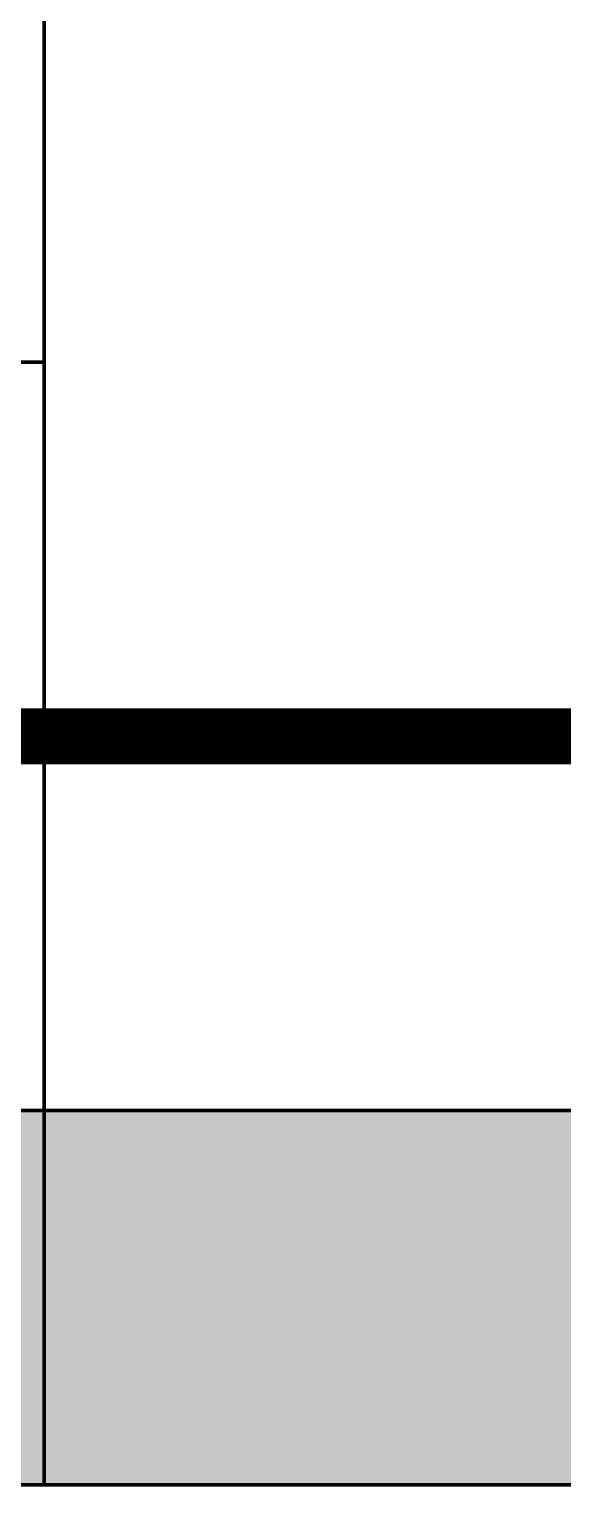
# Model space of a CAD drawing. Header units: millimetres. Extents: x -116965 to 323937, y 291661 to 566926.
# Drawn here: x -47136.1 to -46993.5, y 304837.4 to 305226.3 of the extents above; entities that cross this region are included whole.
import ezdxf

# ---------------------------------------------------------------- set-up
doc = ezdxf.new("R2010")
doc.units = ezdxf.units.MM
doc.layers.get('0').update_dxf_attribs({"lineweight": 18})
doc.layers.add('C00-00-00', color=7, linetype='Continuous')
doc.layers.add('C34-3A-40', color=7, linetype='Continuous', true_color=0x343a40)
doc.layers.add('C62-64-69', color=7, linetype='Continuous', true_color=0x626469)

msp = doc.modelspace()

# ---------------------------------------------------------------- hatches: boundary and pattern name
at = {"layer": 'C34-3A-40'}
h = msp.add_hatch(color=256, dxfattribs=at)
h.dxf.hatch_style = 2
h.paths.add_polyline_path([(-47831.988262, 304937.340052), (-47132.085971, 304937.340052), (-47132.085971, 304837.354008), (-47831.988262, 304837.354008)])
h = msp.add_hatch(color=256, dxfattribs=at)
h.dxf.hatch_style = 2
h.paths.add_polyline_path([(-47132.085971, 304937.340052), (-46732.113887, 304937.340052), (-46732.113887, 304837.354008), (-47132.085971, 304837.354008)])
at = {"layer": 'C62-64-69'}
h = msp.add_hatch(color=256, dxfattribs=at)
h.dxf.hatch_style = 2
h.paths.add_polyline_path([(-47160.082062, 304928.341308), (-47128.086531, 304928.341308), (-47128.086531, 304921.342283), (-47160.082062, 304921.342283)])
h = msp.add_hatch(color=256, dxfattribs=at)
h.dxf.hatch_style = 2
h.paths.add_polyline_path([(-47132.085971, 304928.341308), (-47100.090437, 304928.341308), (-47100.090437, 304921.342283), (-47132.085971, 304921.342283)])
h = msp.add_hatch(color=256, dxfattribs=at)
h.dxf.hatch_style = 2
h.paths.add_polyline_path([(-47100.090437, 304928.341308), (-47068.094906, 304928.341308), (-47068.094906, 304921.342283), (-47100.090437, 304921.342283)])
h = msp.add_hatch(color=256, dxfattribs=at)
h.dxf.hatch_style = 2
h.paths.add_polyline_path([(-47100.090437, 304928.341308), (-47068.094906, 304928.341308), (-47068.094906, 304921.342283), (-47100.090437, 304921.342283)])
h = msp.add_hatch(color=256, dxfattribs=at)
h.dxf.hatch_style = 2
h.paths.add_polyline_path([(-47068.094906, 304928.341308), (-47036.099371, 304928.341308), (-47036.099371, 304921.342283), (-47068.094906, 304921.342283)])
h = msp.add_hatch(color=256, dxfattribs=at)
h.dxf.hatch_style = 2
h.paths.add_polyline_path([(-47068.094906, 304928.341308), (-47036.099371, 304928.341308), (-47036.099371, 304921.342283), (-47068.094906, 304921.342283)])
h = msp.add_hatch(color=256, dxfattribs=at)
h.dxf.hatch_style = 2
h.paths.add_polyline_path([(-47036.099371, 304928.341308), (-47004.103837, 304928.341308), (-47004.103837, 304921.342283), (-47036.099371, 304921.342283)])
h = msp.add_hatch(color=256, dxfattribs=at)
h.dxf.hatch_style = 2
h.paths.add_polyline_path([(-47036.099371, 304928.341308), (-47004.103837, 304928.341308), (-47004.103837, 304921.342283), (-47036.099371, 304921.342283)])
h = msp.add_hatch(color=256, dxfattribs=at)
h.dxf.hatch_style = 2
h.paths.add_polyline_path([(-47014.829105, 304928.341308), (-46982.833571, 304928.341308), (-46982.833571, 304921.342283), (-47014.829105, 304921.342283)])
h = msp.add_hatch(color=256, dxfattribs=at)
h.dxf.hatch_style = 2
h.paths.add_polyline_path([(-47160.082062, 304921.342283), (-47128.086531, 304921.342283), (-47128.086531, 304919.342564), (-47160.082062, 304919.342564)])
h = msp.add_hatch(color=256, dxfattribs=at)
h.dxf.hatch_style = 2
h.paths.add_polyline_path([(-47160.082062, 304919.342564), (-47128.086531, 304919.342564), (-47128.086531, 304912.343539), (-47160.082062, 304912.343539)])
h = msp.add_hatch(color=256, dxfattribs=at)
h.dxf.hatch_style = 2
h.paths.add_polyline_path([(-47132.085971, 304921.342283), (-47100.090437, 304921.342283), (-47100.090437, 304919.342564), (-47132.085971, 304919.342564)])
h = msp.add_hatch(color=256, dxfattribs=at)
h.dxf.hatch_style = 2
h.paths.add_polyline_path([(-47132.085971, 304919.342564), (-47100.090437, 304919.342564), (-47100.090437, 304912.343539), (-47132.085971, 304912.343539)])
h = msp.add_hatch(color=256, dxfattribs=at)
h.dxf.hatch_style = 2
h.paths.add_polyline_path([(-47100.090437, 304921.342283), (-47068.094906, 304921.342283), (-47068.094906, 304919.342564), (-47100.090437, 304919.342564)])
h = msp.add_hatch(color=256, dxfattribs=at)
h.dxf.hatch_style = 2
h.paths.add_polyline_path([(-47100.090437, 304921.342283), (-47068.094906, 304921.342283), (-47068.094906, 304919.342564), (-47100.090437, 304919.342564)])
h = msp.add_hatch(color=256, dxfattribs=at)
h.dxf.hatch_style = 2
h.paths.add_polyline_path([(-47100.090437, 304919.342564), (-47068.094906, 304919.342564), (-47068.094906, 304912.343539), (-47100.090437, 304912.343539)])
h = msp.add_hatch(color=256, dxfattribs=at)
h.dxf.hatch_style = 2
h.paths.add_polyline_path([(-47100.090437, 304919.342564), (-47068.094906, 304919.342564), (-47068.094906, 304912.343539), (-47100.090437, 304912.343539)])
h = msp.add_hatch(color=256, dxfattribs=at)
h.dxf.hatch_style = 2
h.paths.add_polyline_path([(-47068.094906, 304921.342283), (-47036.099371, 304921.342283), (-47036.099371, 304919.342564), (-47068.094906, 304919.342564)])
h = msp.add_hatch(color=256, dxfattribs=at)
h.dxf.hatch_style = 2
h.paths.add_polyline_path([(-47068.094906, 304921.342283), (-47036.099371, 304921.342283), (-47036.099371, 304919.342564), (-47068.094906, 304919.342564)])
h = msp.add_hatch(color=256, dxfattribs=at)
h.dxf.hatch_style = 2
h.paths.add_polyline_path([(-47068.094906, 304919.342564), (-47036.099371, 304919.342564), (-47036.099371, 304912.343539), (-47068.094906, 304912.343539)])
h = msp.add_hatch(color=256, dxfattribs=at)
h.dxf.hatch_style = 2
h.paths.add_polyline_path([(-47068.094906, 304919.342564), (-47036.099371, 304919.342564), (-47036.099371, 304912.343539), (-47068.094906, 304912.343539)])
h = msp.add_hatch(color=256, dxfattribs=at)
h.dxf.hatch_style = 2
h.paths.add_polyline_path([(-47036.099371, 304921.342283), (-47004.103837, 304921.342283), (-47004.103837, 304919.342564), (-47036.099371, 304919.342564)])
h = msp.add_hatch(color=256, dxfattribs=at)
h.dxf.hatch_style = 2
h.paths.add_polyline_path([(-47036.099371, 304921.342283), (-47004.103837, 304921.342283), (-47004.103837, 304919.342564), (-47036.099371, 304919.342564)])
h = msp.add_hatch(color=256, dxfattribs=at)
h.dxf.hatch_style = 2
h.paths.add_polyline_path([(-47036.099371, 304919.342564), (-47004.103837, 304919.342564), (-47004.103837, 304912.343539), (-47036.099371, 304912.343539)])
h = msp.add_hatch(color=256, dxfattribs=at)
h.dxf.hatch_style = 2
h.paths.add_polyline_path([(-47036.099371, 304919.342564), (-47004.103837, 304919.342564), (-47004.103837, 304912.343539), (-47036.099371, 304912.343539)])
h = msp.add_hatch(color=256, dxfattribs=at)
h.dxf.hatch_style = 2
h.paths.add_polyline_path([(-47014.829105, 304921.342283), (-46982.833571, 304921.342283), (-46982.833571, 304919.342564), (-47014.829105, 304919.342564)])
h = msp.add_hatch(color=256, dxfattribs=at)
h.dxf.hatch_style = 2
h.paths.add_polyline_path([(-47014.829105, 304919.342564), (-46982.833571, 304919.342564), (-46982.833571, 304912.343539), (-47014.829105, 304912.343539)])
h = msp.add_hatch(color=256, dxfattribs=at)
h.dxf.hatch_style = 2
h.paths.add_polyline_path([(-47160.082062, 304912.343539), (-47128.086531, 304912.343539), (-47128.086531, 304910.34382), (-47160.082062, 304910.34382)])
h = msp.add_hatch(color=256, dxfattribs=at)
h.dxf.hatch_style = 2
h.paths.add_polyline_path([(-47160.082062, 304910.34382), (-47128.086531, 304910.34382), (-47128.086531, 304903.344795), (-47160.082062, 304903.344795)])
h = msp.add_hatch(color=256, dxfattribs=at)
h.dxf.hatch_style = 2
h.paths.add_polyline_path([(-47132.085971, 304912.343539), (-47100.090437, 304912.343539), (-47100.090437, 304910.34382), (-47132.085971, 304910.34382)])
h = msp.add_hatch(color=256, dxfattribs=at)
h.dxf.hatch_style = 2
h.paths.add_polyline_path([(-47132.085971, 304910.34382), (-47100.090437, 304910.34382), (-47100.090437, 304903.344795), (-47132.085971, 304903.344795)])
h = msp.add_hatch(color=256, dxfattribs=at)
h.dxf.hatch_style = 2
h.paths.add_polyline_path([(-47100.090437, 304912.343539), (-47068.094906, 304912.343539), (-47068.094906, 304910.34382), (-47100.090437, 304910.34382)])
h = msp.add_hatch(color=256, dxfattribs=at)
h.dxf.hatch_style = 2
h.paths.add_polyline_path([(-47100.090437, 304912.343539), (-47068.094906, 304912.343539), (-47068.094906, 304910.34382), (-47100.090437, 304910.34382)])
h = msp.add_hatch(color=256, dxfattribs=at)
h.dxf.hatch_style = 2
h.paths.add_polyline_path([(-47100.090437, 304910.34382), (-47068.094906, 304910.34382), (-47068.094906, 304903.344795), (-47100.090437, 304903.344795)])
h = msp.add_hatch(color=256, dxfattribs=at)
h.dxf.hatch_style = 2
h.paths.add_polyline_path([(-47100.090437, 304910.34382), (-47068.094906, 304910.34382), (-47068.094906, 304903.344795), (-47100.090437, 304903.344795)])
h = msp.add_hatch(color=256, dxfattribs=at)
h.dxf.hatch_style = 2
h.paths.add_polyline_path([(-47068.094906, 304912.343539), (-47036.099371, 304912.343539), (-47036.099371, 304910.34382), (-47068.094906, 304910.34382)])
h = msp.add_hatch(color=256, dxfattribs=at)
h.dxf.hatch_style = 2
h.paths.add_polyline_path([(-47068.094906, 304912.343539), (-47036.099371, 304912.343539), (-47036.099371, 304910.34382), (-47068.094906, 304910.34382)])
h = msp.add_hatch(color=256, dxfattribs=at)
h.dxf.hatch_style = 2
h.paths.add_polyline_path([(-47068.094906, 304910.34382), (-47036.099371, 304910.34382), (-47036.099371, 304903.344795), (-47068.094906, 304903.344795)])
h = msp.add_hatch(color=256, dxfattribs=at)
h.dxf.hatch_style = 2
h.paths.add_polyline_path([(-47068.094906, 304910.34382), (-47036.099371, 304910.34382), (-47036.099371, 304903.344795), (-47068.094906, 304903.344795)])
h = msp.add_hatch(color=256, dxfattribs=at)
h.dxf.hatch_style = 2
h.paths.add_polyline_path([(-47036.099371, 304912.343539), (-47004.103837, 304912.343539), (-47004.103837, 304910.34382), (-47036.099371, 304910.34382)])
h = msp.add_hatch(color=256, dxfattribs=at)
h.dxf.hatch_style = 2
h.paths.add_polyline_path([(-47036.099371, 304912.343539), (-47004.103837, 304912.343539), (-47004.103837, 304910.34382), (-47036.099371, 304910.34382)])
h = msp.add_hatch(color=256, dxfattribs=at)
h.dxf.hatch_style = 2
h.paths.add_polyline_path([(-47036.099371, 304910.34382), (-47004.103837, 304910.34382), (-47004.103837, 304903.344795), (-47036.099371, 304903.344795)])
h = msp.add_hatch(color=256, dxfattribs=at)
h.dxf.hatch_style = 2
h.paths.add_polyline_path([(-47036.099371, 304910.34382), (-47004.103837, 304910.34382), (-47004.103837, 304903.344795), (-47036.099371, 304903.344795)])
h = msp.add_hatch(color=256, dxfattribs=at)
h.dxf.hatch_style = 2
h.paths.add_polyline_path([(-47014.829105, 304912.343539), (-46982.833571, 304912.343539), (-46982.833571, 304910.34382), (-47014.829105, 304910.34382)])
h = msp.add_hatch(color=256, dxfattribs=at)
h.dxf.hatch_style = 2
h.paths.add_polyline_path([(-47014.829105, 304910.34382), (-46982.833571, 304910.34382), (-46982.833571, 304903.344795), (-47014.829105, 304903.344795)])
h = msp.add_hatch(color=256, dxfattribs=at)
h.dxf.hatch_style = 2
h.paths.add_polyline_path([(-47160.082062, 304903.344795), (-47128.086531, 304903.344795), (-47128.086531, 304901.345077), (-47160.082062, 304901.345077)])
h = msp.add_hatch(color=256, dxfattribs=at)
h.dxf.hatch_style = 2
h.paths.add_polyline_path([(-47132.085971, 304903.344795), (-47100.090437, 304903.344795), (-47100.090437, 304901.345077), (-47132.085971, 304901.345077)])
h = msp.add_hatch(color=256, dxfattribs=at)
h.dxf.hatch_style = 2
h.paths.add_polyline_path([(-47100.090437, 304903.344795), (-47068.094906, 304903.344795), (-47068.094906, 304901.345077), (-47100.090437, 304901.345077)])
h = msp.add_hatch(color=256, dxfattribs=at)
h.dxf.hatch_style = 2
h.paths.add_polyline_path([(-47100.090437, 304903.344795), (-47068.094906, 304903.344795), (-47068.094906, 304901.345077), (-47100.090437, 304901.345077)])
h = msp.add_hatch(color=256, dxfattribs=at)
h.dxf.hatch_style = 2
h.paths.add_polyline_path([(-47068.094906, 304903.344795), (-47036.099371, 304903.344795), (-47036.099371, 304901.345077), (-47068.094906, 304901.345077)])
h = msp.add_hatch(color=256, dxfattribs=at)
h.dxf.hatch_style = 2
h.paths.add_polyline_path([(-47068.094906, 304903.344795), (-47036.099371, 304903.344795), (-47036.099371, 304901.345077), (-47068.094906, 304901.345077)])
h = msp.add_hatch(color=256, dxfattribs=at)
h.dxf.hatch_style = 2
h.paths.add_polyline_path([(-47036.099371, 304903.344795), (-47004.103837, 304903.344795), (-47004.103837, 304901.345077), (-47036.099371, 304901.345077)])
h = msp.add_hatch(color=256, dxfattribs=at)
h.dxf.hatch_style = 2
h.paths.add_polyline_path([(-47036.099371, 304903.344795), (-47004.103837, 304903.344795), (-47004.103837, 304901.345077), (-47036.099371, 304901.345077)])
h = msp.add_hatch(color=256, dxfattribs=at)
h.dxf.hatch_style = 2
h.paths.add_polyline_path([(-47014.829105, 304903.344795), (-46982.833571, 304903.344795), (-46982.833571, 304901.345077), (-47014.829105, 304901.345077)])
h = msp.add_hatch(color=256, dxfattribs=at)
h.dxf.hatch_style = 2
h.paths.add_polyline_path([(-47160.082062, 304901.345077), (-47128.086531, 304901.345077), (-47128.086531, 304894.346051), (-47160.082062, 304894.346051)])
h = msp.add_hatch(color=256, dxfattribs=at)
h.dxf.hatch_style = 2
h.paths.add_polyline_path([(-47132.085971, 304901.345077), (-47100.090437, 304901.345077), (-47100.090437, 304894.346051), (-47132.085971, 304894.346051)])
h = msp.add_hatch(color=256, dxfattribs=at)
h.dxf.hatch_style = 2
h.paths.add_polyline_path([(-47100.090437, 304901.345077), (-47068.094906, 304901.345077), (-47068.094906, 304894.346051), (-47100.090437, 304894.346051)])
h = msp.add_hatch(color=256, dxfattribs=at)
h.dxf.hatch_style = 2
h.paths.add_polyline_path([(-47100.090437, 304901.345077), (-47068.094906, 304901.345077), (-47068.094906, 304894.346051), (-47100.090437, 304894.346051)])
h = msp.add_hatch(color=256, dxfattribs=at)
h.dxf.hatch_style = 2
h.paths.add_polyline_path([(-47068.094906, 304901.345077), (-47036.099371, 304901.345077), (-47036.099371, 304894.346051), (-47068.094906, 304894.346051)])
h = msp.add_hatch(color=256, dxfattribs=at)
h.dxf.hatch_style = 2
h.paths.add_polyline_path([(-47068.094906, 304901.345077), (-47036.099371, 304901.345077), (-47036.099371, 304894.346051), (-47068.094906, 304894.346051)])
h = msp.add_hatch(color=256, dxfattribs=at)
h.dxf.hatch_style = 2
h.paths.add_polyline_path([(-47036.099371, 304901.345077), (-47004.103837, 304901.345077), (-47004.103837, 304894.346051), (-47036.099371, 304894.346051)])
h = msp.add_hatch(color=256, dxfattribs=at)
h.dxf.hatch_style = 2
h.paths.add_polyline_path([(-47036.099371, 304901.345077), (-47004.103837, 304901.345077), (-47004.103837, 304894.346051), (-47036.099371, 304894.346051)])
h = msp.add_hatch(color=256, dxfattribs=at)
h.dxf.hatch_style = 2
h.paths.add_polyline_path([(-47014.829105, 304901.345077), (-46982.833571, 304901.345077), (-46982.833571, 304894.346051), (-47014.829105, 304894.346051)])
h = msp.add_hatch(color=256, dxfattribs=at)
h.dxf.hatch_style = 2
h.paths.add_polyline_path([(-47160.082062, 304894.346051), (-47128.086531, 304894.346051), (-47128.086531, 304892.346333), (-47160.082062, 304892.346333)])
h = msp.add_hatch(color=256, dxfattribs=at)
h.dxf.hatch_style = 2
h.paths.add_polyline_path([(-47160.082062, 304892.346333), (-47128.086531, 304892.346333), (-47128.086531, 304885.347308), (-47160.082062, 304885.347308)])
h = msp.add_hatch(color=256, dxfattribs=at)
h.dxf.hatch_style = 2
h.paths.add_polyline_path([(-47132.085971, 304894.346051), (-47100.090437, 304894.346051), (-47100.090437, 304892.346333), (-47132.085971, 304892.346333)])
h = msp.add_hatch(color=256, dxfattribs=at)
h.dxf.hatch_style = 2
h.paths.add_polyline_path([(-47132.085971, 304892.346333), (-47100.090437, 304892.346333), (-47100.090437, 304885.347308), (-47132.085971, 304885.347308)])
h = msp.add_hatch(color=256, dxfattribs=at)
h.dxf.hatch_style = 2
h.paths.add_polyline_path([(-47100.090437, 304894.346051), (-47068.094906, 304894.346051), (-47068.094906, 304892.346333), (-47100.090437, 304892.346333)])
h = msp.add_hatch(color=256, dxfattribs=at)
h.dxf.hatch_style = 2
h.paths.add_polyline_path([(-47100.090437, 304894.346051), (-47068.094906, 304894.346051), (-47068.094906, 304892.346333), (-47100.090437, 304892.346333)])
h = msp.add_hatch(color=256, dxfattribs=at)
h.dxf.hatch_style = 2
h.paths.add_polyline_path([(-47100.090437, 304892.346333), (-47068.094906, 304892.346333), (-47068.094906, 304885.347308), (-47100.090437, 304885.347308)])
h = msp.add_hatch(color=256, dxfattribs=at)
h.dxf.hatch_style = 2
h.paths.add_polyline_path([(-47100.090437, 304892.346333), (-47068.094906, 304892.346333), (-47068.094906, 304885.347308), (-47100.090437, 304885.347308)])
h = msp.add_hatch(color=256, dxfattribs=at)
h.dxf.hatch_style = 2
h.paths.add_polyline_path([(-47068.094906, 304894.346051), (-47036.099371, 304894.346051), (-47036.099371, 304892.346333), (-47068.094906, 304892.346333)])
h = msp.add_hatch(color=256, dxfattribs=at)
h.dxf.hatch_style = 2
h.paths.add_polyline_path([(-47068.094906, 304894.346051), (-47036.099371, 304894.346051), (-47036.099371, 304892.346333), (-47068.094906, 304892.346333)])
h = msp.add_hatch(color=256, dxfattribs=at)
h.dxf.hatch_style = 2
h.paths.add_polyline_path([(-47068.094906, 304892.346333), (-47036.099371, 304892.346333), (-47036.099371, 304885.347308), (-47068.094906, 304885.347308)])
h = msp.add_hatch(color=256, dxfattribs=at)
h.dxf.hatch_style = 2
h.paths.add_polyline_path([(-47068.094906, 304892.346333), (-47036.099371, 304892.346333), (-47036.099371, 304885.347308), (-47068.094906, 304885.347308)])
h = msp.add_hatch(color=256, dxfattribs=at)
h.dxf.hatch_style = 2
h.paths.add_polyline_path([(-47036.099371, 304894.346051), (-47004.103837, 304894.346051), (-47004.103837, 304892.346333), (-47036.099371, 304892.346333)])
h = msp.add_hatch(color=256, dxfattribs=at)
h.dxf.hatch_style = 2
h.paths.add_polyline_path([(-47036.099371, 304894.346051), (-47004.103837, 304894.346051), (-47004.103837, 304892.346333), (-47036.099371, 304892.346333)])
h = msp.add_hatch(color=256, dxfattribs=at)
h.dxf.hatch_style = 2
h.paths.add_polyline_path([(-47036.099371, 304892.346333), (-47004.103837, 304892.346333), (-47004.103837, 304885.347308), (-47036.099371, 304885.347308)])
h = msp.add_hatch(color=256, dxfattribs=at)
h.dxf.hatch_style = 2
h.paths.add_polyline_path([(-47036.099371, 304892.346333), (-47004.103837, 304892.346333), (-47004.103837, 304885.347308), (-47036.099371, 304885.347308)])
h = msp.add_hatch(color=256, dxfattribs=at)
h.dxf.hatch_style = 2
h.paths.add_polyline_path([(-47014.829105, 304894.346051), (-46982.833571, 304894.346051), (-46982.833571, 304892.346333), (-47014.829105, 304892.346333)])
h = msp.add_hatch(color=256, dxfattribs=at)
h.dxf.hatch_style = 2
h.paths.add_polyline_path([(-47014.829105, 304892.346333), (-46982.833571, 304892.346333), (-46982.833571, 304885.347308), (-47014.829105, 304885.347308)])
h = msp.add_hatch(color=256, dxfattribs=at)
h.dxf.hatch_style = 2
h.paths.add_polyline_path([(-47160.082062, 304885.347308), (-47128.086531, 304885.347308), (-47128.086531, 304883.347589), (-47160.082062, 304883.347589)])
h = msp.add_hatch(color=256, dxfattribs=at)
h.dxf.hatch_style = 2
h.paths.add_polyline_path([(-47132.085971, 304885.347308), (-47100.090437, 304885.347308), (-47100.090437, 304883.347589), (-47132.085971, 304883.347589)])
h = msp.add_hatch(color=256, dxfattribs=at)
h.dxf.hatch_style = 2
h.paths.add_polyline_path([(-47100.090437, 304885.347308), (-47068.094906, 304885.347308), (-47068.094906, 304883.347589), (-47100.090437, 304883.347589)])
h = msp.add_hatch(color=256, dxfattribs=at)
h.dxf.hatch_style = 2
h.paths.add_polyline_path([(-47100.090437, 304885.347308), (-47068.094906, 304885.347308), (-47068.094906, 304883.347589), (-47100.090437, 304883.347589)])
h = msp.add_hatch(color=256, dxfattribs=at)
h.dxf.hatch_style = 2
h.paths.add_polyline_path([(-47068.094906, 304885.347308), (-47036.099371, 304885.347308), (-47036.099371, 304883.347589), (-47068.094906, 304883.347589)])
h = msp.add_hatch(color=256, dxfattribs=at)
h.dxf.hatch_style = 2
h.paths.add_polyline_path([(-47068.094906, 304885.347308), (-47036.099371, 304885.347308), (-47036.099371, 304883.347589), (-47068.094906, 304883.347589)])
h = msp.add_hatch(color=256, dxfattribs=at)
h.dxf.hatch_style = 2
h.paths.add_polyline_path([(-47036.099371, 304885.347308), (-47004.103837, 304885.347308), (-47004.103837, 304883.347589), (-47036.099371, 304883.347589)])
h = msp.add_hatch(color=256, dxfattribs=at)
h.dxf.hatch_style = 2
h.paths.add_polyline_path([(-47036.099371, 304885.347308), (-47004.103837, 304885.347308), (-47004.103837, 304883.347589), (-47036.099371, 304883.347589)])
h = msp.add_hatch(color=256, dxfattribs=at)
h.dxf.hatch_style = 2
h.paths.add_polyline_path([(-47014.829105, 304885.347308), (-46982.833571, 304885.347308), (-46982.833571, 304883.347589), (-47014.829105, 304883.347589)])

# ---------------------------------------------------------------- linework, layer by layer
at = {"color": 1, "lineweight": -3, "ltscale": 5, "const_width": 15}
msp.add_lwpolyline([(-48731.862637, 305037.326092), (-44132.448887, 305037.326092)], dxfattribs=at)
at = {"layer": 'C00-00-00', "lineweight": 211}
for points in [[(-47831.988262, 307037.046927), (-47132.085971, 307037.046927), (-47132.085971, 304837.354008), (-47831.988262, 304837.354008)], [(-47831.988262, 304937.340052), (-47132.085971, 304937.340052), (-47132.085971, 304837.354008), (-47831.988262, 304837.354008)], [(-47132.085971, 304937.340052), (-46732.113887, 304937.340052), (-46732.113887, 304837.354008), (-47132.085971, 304837.354008)]]:
    msp.add_lwpolyline(points, close=True, dxfattribs=at)
at = {"layer": 'C00-00-00', "lineweight": 100}
for points in [[(-47132.085971, 306937.060883), (-46732.113887, 306937.060883), (-46732.113887, 304937.340052), (-47132.085971, 304937.340052)], [(-47831.988262, 305737.228383), (-47132.085971, 305737.228383), (-47132.085971, 305137.312133), (-47831.988262, 305137.312133)], [(-47831.988262, 305137.312133), (-47132.085971, 305137.312133), (-47132.085971, 304937.340052), (-47831.988262, 304937.340052)]]:
    msp.add_lwpolyline(points, close=True, dxfattribs=at)

doc.saveas('drawing.dxf')
